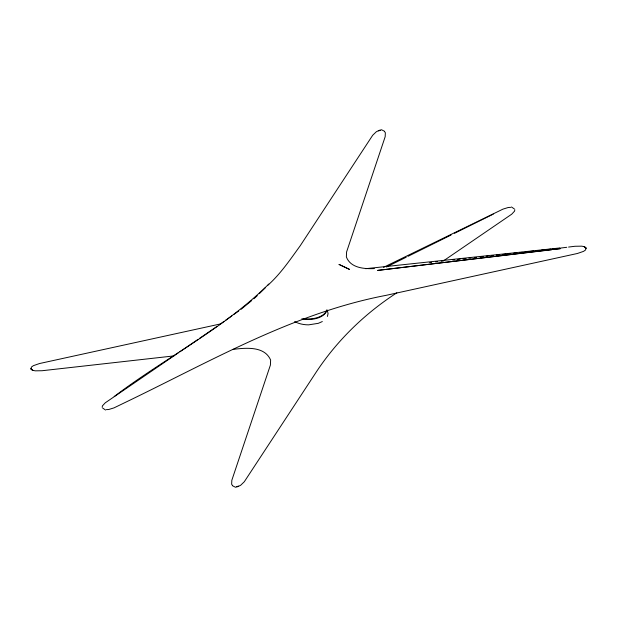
<?xml version="1.0" encoding="UTF-8"?>
<svg xmlns="http://www.w3.org/2000/svg" width="617" height="617" viewBox="0 0 617 617"><rect width="100%" height="100%" fill="white"/><g stroke="black" fill="none" stroke-linecap="round" stroke-linejoin="round"><path stroke-width="0.93" d="M102.167 407.243L102.453 405.832L105.283 402.801L178.228 352.916M514.825 209.757L514.539 211.161L511.717 214.192L443.523 260.829M327.419 316.444L328.067 313.606L327.372 310.59M257.289 295.659L253.857 298.805M259.302 293.684L265.333 287.761M268.819 284.036C223.331 329.031 164.855 358.053 114.214 396.53M268.009 285.123C280.681 273.755 290.291 259.418 300.255 245.713L372.699 135.254L376.339 131.745L378.522 130.665M241.07 309.318L251.728 300.556M219.39 324.727L224.033 321.426M225.583 320.323L231.776 315.927M234.098 314.277L238.74 310.976M396.831 292.82C365.187 313.305 337.646 339.882 316.745 371.287L244.301 481.746L240.661 485.255L238.478 486.335M179.817 351.837L198.042 339.381M199.63 338.293L217.068 326.378M378.691 130.981L380.072 130.164L379.416 130.449M238.309 486.019L236.928 486.836L237.584 486.551M379.324 130.573L381.491 129.74L384.36 131.19M237.676 486.427L235.509 487.26L232.64 485.81M386.427 267.014L406.248 257.204M407.968 256.348L451.05 235.031M454.498 233.326L493.276 214.13M383.527 267.331L502.955 209.132L508.207 207.505L510.652 207.343M322.329 321.542L318.318 323.323L308.593 324.858A20.16 11.638 0 0 1 294.641 321.565M220.5 323.933L39.542 363.529L33.465 365.634L31.598 366.899L30.85 368.789L32.392 370.185M559.472 248.204L566.761 247.294M568.581 247.062L574.967 246.268L581.738 246.16L584.214 246.677M551.637 249.762L377.612 270.408L560.452 248.551M553.549 249.53L560.244 248.736M429.733 262.557L431.638 262.348M435.455 261.924L437.36 261.716M441.178 261.292L443.091 261.084M452.631 260.027L454.536 259.811M457.398 259.495L460.259 259.179M463.12 258.862L465.982 258.546M468.843 258.23L470.756 258.022M474.566 257.598L476.478 257.389M480.296 256.965L483.157 256.649M486.019 256.333L487.924 256.117M491.741 255.7L493.646 255.484M496.508 255.168L499.369 254.852M502.23 254.536L506.048 254.111M507.961 253.903L510.822 253.587M513.683 253.271L516.545 252.955M519.406 252.638L522.267 252.322M525.129 251.998L527.99 251.682M529.895 251.474L533.713 251.05M535.625 250.841L539.435 250.417M541.348 250.209L545.158 249.785M547.071 249.577L550.888 249.152M552.793 248.944L556.611 248.52M173.909 355.916L42.033 370.732L35.262 370.84L32.786 370.323M233.056 349.376C245.705 347.857 264.508 345.836 270.624 360.05L270.416 365.033L231.822 480.304L231.645 484.222L232.54 485.656M559.519 247.988L365.688 268.696M106.34 409.649L108.785 409.487L114.045 407.86L124.464 402.808C209.379 362.079 292.52 313.189 386.188 295.327L577.45 253.471L583.535 251.366L585.402 250.101L586.15 248.211L584.607 246.815M374.396 268.588C364.238 269.035 350.579 268.063 346.376 256.95L346.584 251.967L385.178 136.696L385.355 132.778L384.46 131.344M511.431 206.965L514.347 208.932M105.561 410.035L102.653 408.061M584.392 246.877L586.15 248.211L584.237 246.584M32.608 370.123L30.85 368.789L32.763 370.416M326.956 309.711A18.525 10.697 0 0 1 301.867 318.765M326.393 310.991A18.525 10.697 0 0 1 303.703 318.549M349.461 269.374L339.088 264.454L349.461 269.374"/></g></svg>
